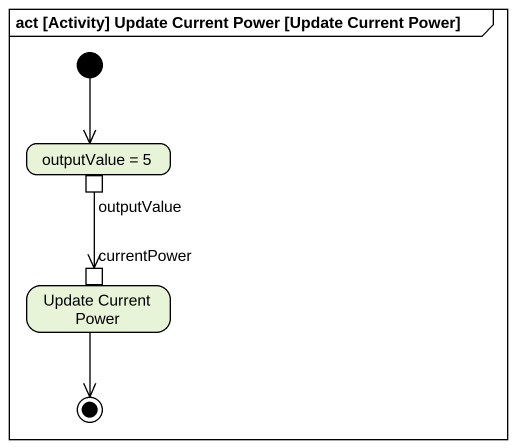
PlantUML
@startuml
mainframe act [Activity] Update Current Power [Update Current Power]
hide empty description
state "outputValue = 5" as outputValue_5 {
  state outputValue <<outputPin>>
}
state "Update Current Power" as Update_Current_Power {
  state currentPower <<inputPin>>
}
[*] --> outputValue_5
outputValue --> currentPower
Update_Current_Power --> [*]
@enduml
